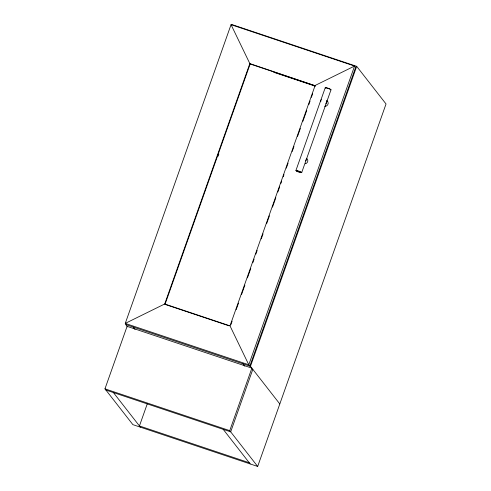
<?xml version="1.0" encoding="UTF-8"?>
<svg xmlns="http://www.w3.org/2000/svg" width="491" height="491" viewBox="0 0 491 491"><rect width="100%" height="100%" fill="white"/><g stroke="black" fill="none" stroke-linecap="round" stroke-linejoin="round"><path stroke-width="0.74" d="M306.507 158.513L305.715 160.907M326.883 100.98L325.852 103.896M231.046 24.667L249.833 63.584L164.7 303.984L125.26 323.397L248.79 364.776L354.576 66.046L315.136 85.459L230.003 325.858L248.79 364.776L249.839 366.12L355.625 67.39L354.576 66.046L231.046 24.667L125.26 323.397L126.304 324.741M257.677 466.45L132.895 424.654L104.964 388.841L127.095 326.343L251.877 368.14L229.745 430.638L257.677 466.45L386.036 103.975L356.693 66.346L231.912 24.55M218.096 156.206L218.863 154.039M147.368 403.565L139.438 425.949L249.244 462.731M230.831 324.815L232.108 321.206M236.196 309.655L238.497 303.162M241.566 294.496L244.886 285.111M247.446 277.894L250.772 268.509M252.816 262.734L254.093 259.119M255.885 254.068L257.161 250.459M261.249 238.908L263.041 233.857M266.619 223.749L269.43 215.807M272.499 207.141L275.825 197.756M277.869 191.981L279.655 186.93M280.938 183.321L281.705 181.154M283.233 176.821L284.001 174.655M286.302 168.161L288.094 163.104M292.182 151.553L293.974 146.502M297.552 136.394L300.363 128.452M302.922 121.234L306.758 110.407M308.802 104.632L310.079 101.023M311.355 97.408L312.638 93.799M297.699 171.377A3.093 0.325 19.5 0 1 295.932 170.481L325.202 87.815M301.75 172.433L331.026 89.767M279.802 403.952L250.465 366.329L356.693 66.346M252.822 369.349L230.69 431.847L105.909 390.05M321.476 99.655L320.752 100.385L320.789 101.6M325.65 87.594L329.24 88.533L330.627 89.417M273.782 72.3L315.142 86.152M164.7 303.984L230.003 325.858M228.867 325.772L165.013 304.389L250.146 63.983L315.449 85.857L249.833 63.584L250.533 64.481M250.465 366.329L125.684 324.533L127.543 326.92M104.964 388.841L229.745 430.638M242.977 363.819L244.837 366.206M223.202 429.343L250.189 463.94M133.171 327.037L135.031 329.424M113.396 392.561L140.383 427.158M326.644 100.526A3.112 3.05 -37.9 0 1 324.606 106.271M307.102 158.728A3.112 3.05 -37.9 0 1 305.31 163.773M325.772 88.177A3.093 0.325 19.5 0 1 325.956 87.803A3.093 0.325 19.5 0 1 329.676 89.049A3.093 0.325 19.5 0 1 330.781 89.859M295.932 170.481A3.093 0.325 19.5 0 1 297.067 170.561A3.118 0.325 19.5 0 1 300.645 171.819A3.118 0.325 19.5 0 1 301.548 172.544M296.325 170.831C299.43 173.2 305.623 173.348 296.325 170.831"/></g></svg>
